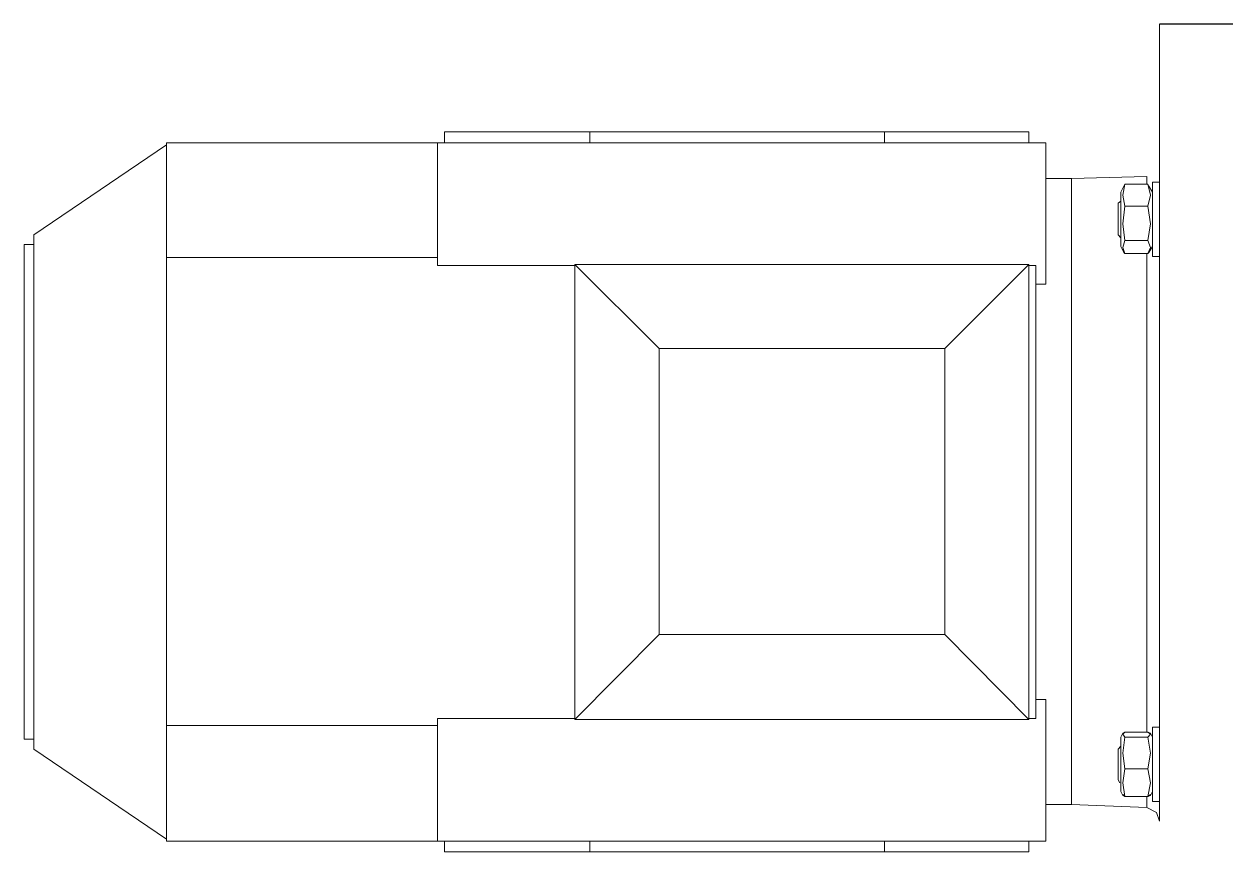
# Model space of a CAD drawing. Header units: inches. Extents: x 13 to 12015, y 11 to 4983.
# Drawn here: x 3446.9 to 3656.1, y 3789.2 to 3933.3 of the extents above; entities that cross this region are included whole.
import ezdxf

# ---------------------------------------------------------------- set-up
doc = ezdxf.new("R2010")
doc.units = ezdxf.units.IN
doc.header["$MEASUREMENT"] = 0
doc.layers.add('PDF _Геометрия', color=7, linetype='Continuous')

msp = doc.modelspace()

# ---------------------------------------------------------------- linework, layer by layer
msp.add_line((3664.48314, 3933.28514), (3644.51768, 3933.28516))
at = {"layer": 'PDF _Геометрия', "lineweight": 9}
for points in [[(3644.51768, 3933.28516), (3644.51768, 3932.76881), (3644.51768, 3931.39187), (3644.51768, 3929.15435), (3644.51768, 3926.22836), (3644.51768, 3922.26967), (3644.51768, 3917.62251), (3644.51768, 3912.28688), (3644.51768, 3909.18877), (3644.51768, 3908.84454), (3644.51768, 3907.29549), (3644.51768, 3905.74643)], [(3545.37825, 3914.52444), (3520.07704, 3914.52444), (3520.07704, 3912.63115), (3520.07704, 3913.1475)], [(3621.79821, 3914.52436), (3597.3576, 3914.52436), (3544.51766, 3914.52436), (3520.07704, 3914.52436), (3545.37825, 3914.52436)], [(3544.51763, 3914.52436), (3597.35756, 3914.52436)], [(3621.79825, 3914.52436), (3596.66916, 3914.52436), (3545.37828, 3914.52436), (3596.66916, 3914.52436)], [(3596.66916, 3914.52444), (3596.66916, 3912.63115), (3596.66916, 3914.52444), (3596.66916, 3912.63115), (3596.66916, 3914.52444), (3621.79825, 3914.52444), (3621.79825, 3912.63115)], [(3448.6484, 3896.62422), (3471.71208, 3912.28687)], [(3471.71211, 3912.63115), (3518.87218, 3912.63115), (3623.00299, 3912.63115), (3624.72416, 3912.63115), (3471.71211, 3912.63115), (3471.71211, 3912.28692), (3471.71211, 3912.63115), (3518.87218, 3912.63115)], [(3518.87218, 3892.66551), (3471.71211, 3892.66551), (3471.71211, 3912.63109)], [(3471.71211, 3892.66551), (3471.71211, 3912.63109), (3518.87218, 3912.63109)], [(3471.71211, 3912.28685), (3471.71211, 3911.7705), (3471.71211, 3910.22146), (3471.71211, 3907.6397), (3471.71211, 3904.19735), (3471.71211, 3899.72232), (3471.71211, 3894.5588), (3471.71211, 3888.70683), (3471.71211, 3881.99425), (3471.71211, 3874.93746), (3471.71211, 3867.53643), (3471.71211, 3859.79116), (3471.71211, 3851.87377), (3471.71211, 3843.95639), (3471.71211, 3836.21112), (3471.71211, 3828.81009), (3471.71211, 3821.75329), (3471.71211, 3815.21285), (3471.71211, 3809.18875), (3471.71211, 3804.02524), (3471.71211, 3799.5502), (3471.71211, 3796.10785), (3471.71211, 3793.5261), (3471.71211, 3791.97705), (3471.71211, 3791.46069), (3471.71211, 3791.11646)], [(3624.72415, 3912.63114), (3518.87217, 3912.63114), (3518.87217, 3891.28863), (3542.79644, 3891.28863), (3518.87217, 3891.28863)], [(3518.87218, 3912.63115), (3518.87218, 3892.66557), (3518.87218, 3912.63115), (3623.00299, 3912.63115)], [(3518.87218, 3912.63114), (3518.87218, 3891.28863), (3542.79645, 3891.28863), (3518.87218, 3891.28863)], [(3623.00298, 3888.01841), (3624.72415, 3888.01841), (3624.72415, 3912.63115), (3624.72415, 3888.01841)], [(3623.00305, 3912.63115), (3624.72422, 3912.63115)], [(3471.71211, 3907.6397), (3471.71211, 3910.04933)], [(3624.72415, 3888.01831), (3624.72415, 3893.52606), (3624.72415, 3898.0011), (3624.72415, 3901.61556), (3624.72415, 3904.19732), (3624.72415, 3905.74637), (3624.72415, 3906.43484), (3629.19919, 3906.43484)], [(3629.19918, 3851.87374), (3629.19918, 3858.93054), (3629.19918, 3865.98733), (3629.19918, 3872.6999), (3629.19918, 3879.06823), (3629.19918, 3885.09233), (3629.19918, 3890.42795), (3629.19918, 3895.07511), (3629.19918, 3899.03381), (3629.19918, 3902.30403), (3629.19918, 3904.54155), (3629.19918, 3905.91849), (3629.19918, 3906.43484), (3642.28008, 3906.77907)], [(3629.19918, 3906.43484), (3629.19918, 3905.91849), (3629.19918, 3904.54155), (3629.19918, 3902.30403), (3629.19918, 3899.03381), (3629.19918, 3895.07511), (3629.19918, 3890.42795), (3629.19918, 3885.09233), (3629.19918, 3879.06823), (3629.19918, 3872.6999), (3629.19918, 3865.98733), (3629.19918, 3858.93054), (3629.19918, 3851.87374), (3629.19918, 3844.81694), (3629.19918, 3837.76014), (3629.19918, 3831.04757), (3629.19918, 3824.67924), (3629.19918, 3818.65515), (3629.19918, 3813.31952), (3629.19918, 3808.67235), (3629.19918, 3804.71367), (3629.19918, 3801.61556), (3629.19918, 3799.20592), (3629.19918, 3797.82898), (3629.19918, 3797.48475)], [(3637.80503, 3904.0253), (3638.32138, 3905.058)], [(3638.49347, 3901.61558), (3638.14924, 3903.50887), (3638.49347, 3905.40216)], [(3642.45217, 3905.40218), (3638.49347, 3905.40218), (3638.32136, 3905.05794)], [(3642.45217, 3905.40219), (3642.62429, 3905.05796), (3643.31276, 3904.02526)], [(3642.45218, 3905.40218), (3642.96853, 3903.50889), (3642.45218, 3901.6156)], [(3643.31282, 3905.7464), (3643.31282, 3905.40216), (3643.31282, 3904.36946), (3643.31282, 3902.64829), (3643.31282, 3900.41077), (3643.31282, 3898.17325), (3643.31282, 3896.10784), (3643.31282, 3894.38667), (3643.31282, 3893.18185), (3643.31282, 3892.83762), (3643.31282, 3893.52609), (3643.31282, 3894.55879), (3643.31282, 3896.10784), (3643.31282, 3898.17325), (3643.31282, 3900.58289), (3643.31282, 3902.64829), (3643.31282, 3904.02523), (3643.31282, 3905.05793), (3643.31282, 3905.7464), (3643.31282, 3905.05793), (3643.31282, 3904.02523), (3643.31282, 3904.36946), (3643.31282, 3905.40216), (3643.31282, 3905.7464), (3644.51764, 3905.7464)], [(3644.51768, 3810.90991), (3644.51768, 3811.25414), (3644.51768, 3816.93401), (3644.51768, 3823.13022), (3644.51768, 3830.0149), (3644.51768, 3837.0717), (3644.51768, 3844.47273), (3644.51768, 3851.87376), (3644.51768, 3859.44691), (3644.51768, 3866.67583), (3644.51768, 3873.90475), (3644.51768, 3880.61731), (3644.51768, 3886.81352), (3644.51768, 3892.49339), (3644.51768, 3892.83762), (3644.51768, 3893.18185), (3644.51768, 3894.38667), (3644.51768, 3896.10784), (3644.51768, 3898.17325), (3644.51768, 3900.41077), (3644.51768, 3902.64829), (3644.51768, 3904.36946), (3644.51768, 3905.40216), (3644.51768, 3905.7464)], [(3637.80503, 3902.47613), (3637.80503, 3902.64825)], [(3643.31282, 3904.02525), (3643.31282, 3902.99254), (3643.31282, 3901.09926), (3643.31282, 3898.68962), (3643.31282, 3896.4521), (3643.31282, 3894.90304), (3643.31282, 3894.55881), (3642.62435, 3893.52611)], [(3644.51768, 3902.64824), (3644.51768, 3904.02518)], [(3624.72415, 3901.61558), (3624.72415, 3898.00112)], [(3637.2887, 3902.13191), (3637.80505, 3902.47615)], [(3637.80503, 3899.37803), (3637.80503, 3900.92708), (3637.80503, 3902.1319), (3637.80503, 3902.47613), (3637.80503, 3902.1319), (3637.80503, 3902.30402), (3637.80503, 3902.47613), (3637.80503, 3902.30402)], [(3637.80503, 3902.30402), (3637.80503, 3902.13191), (3637.80503, 3901.78767)], [(3637.80503, 3902.13191), (3637.80503, 3901.9598)], [(3637.80503, 3901.9598), (3637.80503, 3901.61557)], [(3637.80503, 3901.78769), (3637.80503, 3901.44346)], [(3637.80503, 3901.61558), (3637.80503, 3901.09923), (3637.80503, 3900.92711), (3637.80503, 3900.755)], [(3637.80503, 3901.44347), (3637.80503, 3901.09924)], [(3637.80503, 3901.09925), (3637.80503, 3900.75502), (3637.80503, 3900.23867)], [(3637.80503, 3900.75503), (3637.80503, 3900.23868), (3637.80503, 3899.89445)], [(3638.49347, 3895.59156), (3638.14924, 3898.51755), (3638.49347, 3901.61565)], [(3642.45218, 3901.61558), (3642.96853, 3898.51748), (3642.45218, 3895.59149)], [(3643.31282, 3901.09925), (3643.31282, 3901.78772)], [(3471.71211, 3844.12855), (3471.71211, 3851.87382), (3471.71211, 3859.7912), (3471.71211, 3867.53647), (3471.71211, 3874.9375), (3471.71211, 3881.9943), (3471.71211, 3888.70687), (3471.71211, 3894.55885), (3471.71211, 3899.72235)], [(3637.80503, 3900.2387), (3637.80503, 3899.89447), (3637.80503, 3899.37812)], [(3637.80503, 3899.89448), (3637.80503, 3899.37813)], [(3637.80503, 3899.37809), (3637.80503, 3898.86173), (3637.80503, 3898.5175)], [(3637.80503, 3899.37806), (3637.80503, 3897.65689), (3637.80503, 3896.62419), (3637.80503, 3896.10784)], [(3637.80503, 3898.34532), (3637.80503, 3898.86167), (3637.80503, 3899.37802)], [(3637.80503, 3899.20595), (3637.80503, 3898.86172)], [(3637.80503, 3898.0011), (3637.80503, 3898.34533), (3637.80503, 3898.86168)], [(3637.80503, 3896.62424), (3637.80503, 3896.28), (3637.80503, 3896.10789), (3637.28868, 3896.62424)], [(3637.80503, 3897.48477), (3637.80503, 3898.00112), (3637.80503, 3898.34535)], [(3637.80503, 3897.82899), (3637.80503, 3898.0011)], [(3637.80503, 3897.14055), (3637.80503, 3897.48478), (3637.80503, 3897.6569)], [(3637.80503, 3896.79633), (3637.80503, 3897.14056), (3637.80503, 3897.48479)], [(3637.80503, 3896.45211), (3637.80503, 3896.79634), (3637.80503, 3897.14057)], [(3637.80503, 3896.62422), (3637.80503, 3896.79633)], [(3637.80503, 3896.28), (3637.80503, 3896.45211)], [(3448.6484, 3894.90303), (3448.6484, 3894.55879), (3448.6484, 3893.00974), (3448.6484, 3890.77222), (3448.6484, 3887.502), (3448.6484, 3883.54331), (3448.6484, 3878.72403), (3448.6484, 3873.3884), (3448.6484, 3867.70854), (3448.6484, 3861.51233), (3448.6484, 3855.14399), (3448.6484, 3848.60354), (3448.6484, 3842.23521), (3448.6484, 3836.21112), (3448.6484, 3830.35914), (3448.6484, 3825.02351), (3448.6484, 3820.37635), (3448.6484, 3816.24554), (3448.6484, 3812.97532), (3448.6484, 3810.7378), (3448.6484, 3809.18874), (3448.6484, 3808.84451), (3446.92723, 3808.84451)], [(3446.9273, 3894.90303), (3446.9273, 3894.55879), (3446.9273, 3893.00974), (3446.9273, 3890.77222), (3446.9273, 3887.502), (3446.9273, 3883.54331), (3446.9273, 3878.72403), (3446.9273, 3873.3884), (3446.9273, 3867.70854), (3446.9273, 3861.51233), (3446.9273, 3855.14399), (3446.9273, 3848.60354), (3446.9273, 3842.23521), (3446.9273, 3836.21112), (3446.9273, 3830.35914), (3446.9273, 3825.02351), (3446.9273, 3820.37635), (3446.9273, 3816.24554), (3446.9273, 3812.97532), (3446.9273, 3810.7378), (3446.9273, 3809.18874), (3446.9273, 3808.84451), (3446.9273, 3809.18875), (3446.9273, 3810.7378), (3446.9273, 3812.97532), (3446.9273, 3816.24554), (3446.9273, 3820.37635), (3446.9273, 3825.02351), (3446.9273, 3830.35914), (3446.9273, 3836.21112), (3446.9273, 3842.23521), (3446.9273, 3848.60355), (3446.9273, 3855.14399), (3446.9273, 3861.51232), (3446.9273, 3867.70854), (3446.9273, 3873.3884), (3446.9273, 3878.72403), (3446.9273, 3883.5433), (3446.9273, 3887.502), (3446.9273, 3890.77222), (3446.9273, 3893.00974), (3446.9273, 3894.55879), (3446.9273, 3894.90303), (3448.64847, 3894.90303)], [(3638.32136, 3893.52606), (3637.80501, 3894.55876)], [(3637.80503, 3896.28), (3637.80503, 3896.28)], [(3637.80503, 3896.28), (3637.80503, 3896.28)], [(3638.49347, 3895.59147), (3638.14924, 3894.38665), (3638.32136, 3893.52607), (3638.49347, 3893.35395), (3642.45217, 3893.35395)], [(3642.45218, 3895.59156), (3642.96853, 3894.38674), (3642.6243, 3893.52615), (3642.45218, 3893.35403)], [(3643.31282, 3894.73092), (3643.31282, 3894.38668), (3643.31282, 3893.18186), (3643.31282, 3892.83763)], [(3643.31282, 3894.55881), (3643.31282, 3893.52611), (3643.31282, 3892.83764)], [(3644.51768, 3894.55881), (3644.51768, 3896.10786)], [(3448.6484, 3890.77221), (3448.6484, 3893.00973)], [(3518.87218, 3811.25414), (3471.71211, 3811.25414), (3471.71211, 3892.66549)], [(3471.71211, 3811.25414), (3471.71211, 3892.66549), (3518.87218, 3892.66549), (3518.87218, 3891.28856)], [(3518.87218, 3892.66551), (3518.87218, 3891.28857)], [(3644.51768, 3880.61731), (3644.51768, 3886.81352), (3644.51768, 3892.49339), (3644.51768, 3892.83762), (3643.31286, 3892.83762)], [(3542.79644, 3812.2869), (3542.79644, 3891.46074), (3557.42639, 3876.83079), (3542.79644, 3891.46074)], [(3542.79644, 3891.46074), (3542.79644, 3812.2869), (3542.79644, 3891.46074)], [(3621.79819, 3812.2869), (3621.79819, 3891.46074), (3607.16824, 3876.83079), (3621.79819, 3891.46074), (3542.79646, 3891.46074), (3621.79819, 3891.46074)], [(3621.79819, 3891.46074), (3542.79646, 3891.46074), (3621.79819, 3891.46074)], [(3542.79646, 3891.46063), (3542.79646, 3812.2868), (3621.79819, 3812.2868), (3607.16824, 3827.08886), (3621.79819, 3812.2868), (3621.79819, 3891.46063)], [(3621.79819, 3812.2868), (3621.79819, 3891.46063), (3621.79819, 3812.2868)], [(3621.79819, 3812.45903), (3623.00301, 3812.45903), (3623.00301, 3891.28863), (3621.79819, 3891.28863), (3623.00301, 3891.28863)], [(3623.00305, 3891.28863), (3623.00305, 3888.01841), (3623.00305, 3891.28863), (3621.79823, 3891.28863), (3623.00305, 3891.28863), (3623.00305, 3812.45903)], [(3624.72415, 3888.01836), (3623.00298, 3888.01836)], [(3623.00305, 3888.01836), (3623.00305, 3882.85485), (3623.00305, 3877.34711), (3623.00305, 3871.32301), (3623.00305, 3864.95468), (3623.00305, 3858.41423), (3623.00305, 3851.87379), (3623.00305, 3845.33334), (3623.00305, 3838.79289), (3623.00305, 3832.59668), (3623.00305, 3826.57258), (3623.00305, 3820.89272), (3623.00305, 3815.7292)], [(3448.6484, 3867.7085), (3448.6484, 3873.38837), (3448.6484, 3878.72399), (3448.6484, 3883.37115)], [(3623.00305, 3882.85489), (3623.00305, 3877.34714)], [(3644.51768, 3880.44517), (3644.51768, 3873.90472), (3644.51768, 3866.84793)], [(3623.00305, 3877.17499), (3623.00305, 3871.32301), (3623.00305, 3864.95468), (3623.00305, 3858.41424), (3623.00305, 3851.87379), (3623.00305, 3845.33334), (3623.00305, 3838.79289), (3623.00305, 3832.59668), (3623.00305, 3826.57259), (3623.00305, 3821.06484)], [(3448.6484, 3820.37632), (3448.6484, 3825.02348), (3448.6484, 3830.35911), (3448.6484, 3836.21109), (3448.6484, 3842.23518), (3448.6484, 3848.60351), (3448.6484, 3855.14396), (3448.6484, 3861.51229), (3448.6484, 3867.53639)], [(3644.51768, 3866.67584), (3644.51768, 3859.61905)], [(3644.51768, 3853.25074), (3644.51768, 3851.8738)], [(3629.19918, 3851.87377), (3629.19918, 3844.81697), (3629.19918, 3837.76017), (3629.19918, 3831.04761), (3629.19918, 3824.67928), (3629.19918, 3818.65518), (3629.19918, 3813.31955), (3629.19918, 3808.67239), (3629.19918, 3804.7137), (3629.19918, 3801.61559), (3629.19918, 3799.20595), (3629.19918, 3797.82902), (3629.19918, 3797.48479)], [(3644.51768, 3844.12855), (3644.51768, 3837.07176)], [(3471.71211, 3804.02525), (3471.71211, 3809.18876), (3471.71211, 3815.21286), (3471.71211, 3821.75331), (3471.71211, 3828.81011), (3471.71211, 3836.21114), (3471.71211, 3843.95641)], [(3644.51768, 3836.89958), (3644.51768, 3830.0149), (3644.51768, 3823.30234)], [(3621.79817, 3812.2868), (3542.79644, 3812.2868), (3557.42639, 3827.08886), (3542.79644, 3812.2868)], [(3644.51768, 3823.13025), (3644.51768, 3816.93404), (3644.51768, 3811.25418), (3644.51768, 3810.90994)], [(3624.72415, 3814.35224), (3624.72415, 3815.72917), (3624.72415, 3810.39354), (3624.72415, 3805.74638), (3624.72415, 3802.13193), (3624.72415, 3799.55017), (3624.72415, 3798.00112), (3624.72415, 3797.48477)], [(3448.6484, 3810.73781), (3448.6484, 3812.97533), (3448.6484, 3814.35226)], [(3518.87218, 3811.25417), (3471.71211, 3811.25417), (3471.71211, 3791.11647), (3518.87218, 3791.11647), (3471.71211, 3791.11647), (3471.71211, 3811.25417)], [(3518.87217, 3811.25417), (3518.87217, 3812.45899), (3542.79644, 3812.45899), (3518.87217, 3812.45899), (3542.79644, 3812.45899), (3518.87217, 3812.45899)], [(3518.87218, 3811.25417), (3518.87218, 3812.45899), (3518.87218, 3791.11648), (3518.87218, 3812.45899)], [(3542.79644, 3812.2868), (3621.79817, 3812.2868), (3542.79644, 3812.2868)], [(3623.00305, 3812.45899), (3621.79823, 3812.45899)], [(3643.31282, 3804.36949), (3643.31282, 3802.30408), (3643.31282, 3800.23868), (3643.31282, 3798.86174), (3643.31282, 3798.00116), (3643.31282, 3798.86174), (3643.31282, 3799.72233), (3643.31282, 3798.86174), (3643.31282, 3798.17327), (3643.31282, 3798.86174), (3643.31282, 3800.06656), (3643.31282, 3801.95985), (3643.31282, 3804.36949), (3643.31282, 3806.95124), (3643.31282, 3808.84453), (3643.31282, 3810.04935), (3643.31282, 3810.73782), (3643.31282, 3810.04935), (3643.31282, 3809.18876), (3643.31282, 3808.15606), (3643.31282, 3806.26277), (3643.31282, 3803.85314), (3643.31282, 3801.61561), (3643.31282, 3800.06656), (3643.31282, 3799.72233), (3642.96858, 3799.03386)], [(3643.31282, 3810.90992), (3644.51764, 3810.90992)], [(3643.31282, 3804.36947), (3643.31282, 3806.60699), (3643.31282, 3808.6724), (3643.31282, 3810.04933), (3643.31282, 3810.90992), (3643.31282, 3810.04933), (3643.31282, 3809.18875)], [(3644.51768, 3810.04937), (3644.51768, 3810.90995)], [(3637.80503, 3809.18882), (3638.14927, 3809.87728)], [(3637.80503, 3807.29542), (3637.80503, 3807.63965), (3637.80503, 3808.84447), (3637.80503, 3809.1887), (3637.80503, 3808.156), (3637.80503, 3806.26271), (3637.80503, 3803.85308), (3637.80503, 3801.61555), (3637.80503, 3800.0665), (3637.80503, 3799.72227), (3637.80503, 3800.75497), (3637.80503, 3801.27132)], [(3637.80503, 3807.46753), (3637.80503, 3807.63965), (3637.80503, 3807.46753), (3637.80503, 3807.63965), (3637.80503, 3808.84447), (3637.80503, 3809.01659), (3637.80503, 3808.156), (3637.80503, 3806.43483), (3637.80503, 3803.85308), (3637.80503, 3801.44344)], [(3638.49347, 3809.18882), (3642.45217, 3809.18882), (3642.96852, 3809.70517), (3642.45217, 3810.0494), (3638.49347, 3810.0494), (3638.14924, 3809.70517), (3638.49347, 3809.18882), (3638.14924, 3809.70517), (3638.14924, 3809.87728), (3638.49347, 3810.0494)], [(3638.49347, 3803.68094), (3642.45217, 3803.68094), (3642.96852, 3806.43482), (3642.45217, 3809.18869), (3638.49347, 3809.18869), (3638.14924, 3806.43482), (3638.49347, 3803.68094), (3638.14924, 3806.43482), (3638.49347, 3809.18869)], [(3638.49347, 3810.04937), (3642.45217, 3810.04937)], [(3642.45218, 3810.04937), (3642.96853, 3809.87725), (3642.96853, 3809.70513)], [(3642.45218, 3809.18882), (3642.96853, 3806.43494), (3642.45218, 3803.68107)], [(3642.9686, 3809.70515), (3642.45225, 3809.18879)], [(3642.9686, 3809.87726), (3643.31283, 3809.18879)], [(3644.51768, 3810.04933), (3644.51768, 3808.6724), (3644.51768, 3806.60699), (3644.51768, 3804.36947), (3644.51768, 3804.54159)], [(3518.87218, 3791.11646), (3471.71211, 3791.11646), (3471.71211, 3791.46069), (3448.64842, 3807.12334)], [(3637.2887, 3807.12332), (3637.80505, 3807.63967)], [(3637.80503, 3807.63965), (3637.80503, 3807.63965)], [(3637.80503, 3807.63965), (3637.80503, 3807.63965)], [(3637.80503, 3806.77907), (3637.80503, 3807.12331), (3637.80503, 3807.46754), (3637.80503, 3807.29542)], [(3637.80503, 3807.29543), (3637.80503, 3807.29543)], [(3637.80503, 3807.12332), (3637.80503, 3806.77909), (3637.80503, 3806.43485)], [(3637.80503, 3806.7791), (3637.80503, 3806.43487)], [(3643.31282, 3807.81176), (3643.31282, 3808.15599)], [(3624.72415, 3805.74644), (3624.72415, 3802.13198), (3624.72415, 3801.2714)], [(3637.80503, 3806.43488), (3637.80503, 3806.09065), (3637.80503, 3805.57429)], [(3637.80503, 3806.09065), (3637.80503, 3806.26277), (3637.80503, 3806.09065), (3637.80503, 3804.36948), (3637.80503, 3802.82043), (3637.80503, 3801.61561)], [(3637.80503, 3806.09066), (3637.80503, 3805.74643)], [(3637.80503, 3805.74644), (3637.80503, 3805.23009), (3637.80503, 3804.71374)], [(3637.80503, 3805.57433), (3637.80503, 3805.2301)], [(3637.80503, 3804.71369), (3637.80503, 3804.19734), (3637.80503, 3803.85311)], [(3637.80503, 3804.19736), (3637.80503, 3804.36947), (3637.80503, 3804.02524), (3637.80503, 3803.16465)], [(3644.51768, 3798.00114), (3644.51768, 3798.86172), (3644.51768, 3800.23866), (3644.51768, 3802.30406), (3644.51768, 3804.36947)], [(3637.80503, 3804.19736), (3637.80503, 3803.68101)], [(3637.80503, 3803.85314), (3637.80503, 3803.33679)], [(3637.80503, 3803.68094), (3637.80503, 3803.33671), (3637.80503, 3802.82036)], [(3637.80503, 3803.33672), (3637.80503, 3802.82037), (3637.80503, 3802.47614)], [(3637.80503, 3802.82039), (3637.80503, 3802.47616), (3637.80503, 3802.13193)], [(3637.80503, 3802.47617), (3637.80503, 3802.13194), (3637.80503, 3801.78771)], [(3638.49347, 3798.86169), (3642.45217, 3798.86169), (3642.96852, 3801.27133), (3642.45217, 3803.68097), (3638.49347, 3803.68097), (3638.14924, 3801.27133), (3638.49347, 3798.86169), (3638.14924, 3801.27133), (3638.49347, 3803.68097)], [(3642.45218, 3803.68094), (3642.96853, 3801.27131), (3642.45218, 3798.86167)], [(3637.63292, 3801.2714), (3637.28869, 3801.78776)], [(3637.80503, 3802.13195), (3637.80503, 3801.78772)], [(3637.80503, 3801.78773), (3637.80503, 3801.61562), (3637.80503, 3801.4435)], [(3637.80503, 3801.61562), (3637.80503, 3801.61562)], [(3637.80503, 3801.61562), (3637.80503, 3801.27139)], [(3637.80503, 3801.2714), (3637.80503, 3801.2714)], [(3638.14925, 3799.0338), (3637.80502, 3799.72227)], [(3638.49349, 3798.86167), (3638.14925, 3799.03379), (3638.14925, 3799.20591), (3638.49349, 3798.86167), (3642.45218, 3798.86167), (3642.96853, 3799.20591)], [(3642.45218, 3798.86169), (3642.96853, 3799.03381), (3642.96853, 3799.20592)], [(3471.71211, 3793.69821), (3471.71211, 3796.10785)], [(3629.19918, 3797.48481), (3624.72414, 3797.48481)], [(3644.51759, 3794.55884), (3644.00124, 3796.10789), (3642.28007, 3796.96848), (3629.19917, 3797.48483)], [(3644.51768, 3794.5588), (3644.51768, 3795.07515), (3644.51768, 3796.45208), (3644.51768, 3798.00114), (3643.31286, 3798.00114)], [(3471.71211, 3791.11647), (3624.72416, 3791.11647)], [(3518.87218, 3791.11647), (3624.72417, 3791.11647)], [(3520.07704, 3789.22319), (3520.07704, 3791.11647), (3520.07704, 3789.22319), (3520.07704, 3791.11647), (3520.07704, 3790.60012)], [(3545.37827, 3791.11647), (3545.37827, 3789.22319), (3545.37827, 3791.11647)], [(3545.37827, 3791.11647), (3545.37827, 3789.22319)], [(3596.66916, 3791.11647), (3596.66916, 3789.22319), (3545.37828, 3789.22319), (3545.37828, 3791.11647)], [(3545.37828, 3789.22318), (3596.66916, 3789.22318), (3621.79825, 3789.22318), (3596.66916, 3789.22318), (3596.66916, 3791.11646)], [(3596.66916, 3789.22318), (3596.66916, 3791.11646), (3596.66916, 3789.22318)], [(3621.79819, 3789.22318), (3621.79819, 3791.11646)], [(3520.07704, 3789.22318), (3545.37825, 3789.22318), (3520.07704, 3789.22318), (3544.51766, 3789.22318)], [(3621.79822, 3789.22318), (3597.3576, 3789.22318), (3544.51767, 3789.22318), (3597.3576, 3789.22318)]]:
    msp.add_lwpolyline(points, dxfattribs=at)
for points in [[(3520.07704, 3914.52444), (3520.07704, 3912.63115)], [(3545.37827, 3912.63107), (3545.37827, 3914.52436)], [(3545.37827, 3912.63107), (3545.37827, 3914.52436)], [(3621.79819, 3912.63107), (3621.79819, 3914.52436)], [(3624.72415, 3912.63105), (3624.72415, 3906.43484)], [(3642.45217, 3901.61558), (3638.49347, 3901.61558), (3638.14924, 3903.50887), (3638.49347, 3905.40216), (3642.45217, 3905.40216), (3642.96852, 3903.50887)], [(3642.28007, 3905.40212), (3642.28007, 3906.43482), (3642.28007, 3906.77906), (3642.28007, 3906.43482)], [(3637.80503, 3894.73087), (3637.80503, 3895.24722), (3637.80503, 3896.45204), (3637.80503, 3898.68956), (3637.80503, 3901.0992), (3637.80503, 3902.82037), (3637.80503, 3904.02519), (3637.80503, 3903.50883), (3637.80503, 3902.47613), (3637.80503, 3903.68095), (3637.80503, 3904.02519), (3637.80503, 3902.99248), (3637.80503, 3901.0992), (3637.80503, 3898.68956), (3637.80503, 3896.45204), (3637.80503, 3894.90298), (3637.80503, 3894.55875)], [(3637.2887, 3899.37806), (3637.2887, 3897.31266), (3637.2887, 3896.62419), (3637.2887, 3897.31266), (3637.2887, 3899.37806), (3637.2887, 3901.44347), (3637.2887, 3902.13194), (3637.2887, 3901.44347)], [(3637.2887, 3899.37806), (3637.2887, 3897.31266), (3637.2887, 3896.62419), (3637.2887, 3897.31266), (3637.2887, 3899.37806), (3637.2887, 3901.27135), (3637.2887, 3902.13194), (3637.2887, 3901.27135)], [(3642.45217, 3895.59156), (3638.49347, 3895.59156), (3638.14924, 3898.51755), (3638.49347, 3901.61565), (3642.45217, 3901.61565), (3642.96852, 3898.51755)], [(3448.6484, 3894.90301), (3448.6484, 3895.93571), (3448.6484, 3896.62418), (3448.6484, 3895.93571), (3448.6484, 3894.55878), (3448.6484, 3892.14913), (3448.6484, 3888.87891), (3448.6484, 3884.57599), (3448.6484, 3879.75671), (3448.6484, 3874.24897), (3448.6484, 3868.22487), (3448.6484, 3861.85654), (3448.6484, 3855.31609), (3448.6484, 3848.43141), (3448.6484, 3841.89096), (3448.6484, 3835.69475), (3448.6484, 3829.49854), (3448.6484, 3823.99079), (3448.6484, 3819.17151), (3448.6484, 3814.86859), (3448.6484, 3811.59836), (3448.6484, 3809.18872), (3448.6484, 3807.81179), (3448.6484, 3807.12332), (3448.6484, 3807.63967), (3448.6484, 3809.18872), (3448.6484, 3811.59836), (3448.6484, 3814.86859), (3448.6484, 3819.17151), (3448.6484, 3823.99079), (3448.6484, 3829.49854), (3448.6484, 3835.52263), (3448.6484, 3841.89096), (3448.6484, 3848.60353), (3448.6484, 3855.31609), (3448.6484, 3861.85654), (3448.6484, 3868.22487), (3448.6484, 3874.24897), (3448.6484, 3879.75671), (3448.6484, 3884.7481), (3448.6484, 3888.87891), (3448.6484, 3892.14913), (3448.6484, 3894.55878), (3448.6484, 3896.10783), (3448.6484, 3896.62418), (3448.6484, 3896.10783)], [(3446.9273, 3808.84451), (3446.9273, 3809.36086), (3446.9273, 3810.7378), (3446.9273, 3812.97532), (3446.9273, 3816.24554), (3446.9273, 3820.37635), (3446.9273, 3825.02351), (3446.9273, 3830.35914), (3446.9273, 3836.21112), (3446.9273, 3842.23521), (3446.9273, 3848.60354), (3446.9273, 3855.14399), (3446.9273, 3861.51233), (3446.9273, 3867.53642), (3446.9273, 3873.3884), (3446.9273, 3878.72403), (3446.9273, 3883.37119), (3446.9273, 3887.502), (3446.9273, 3890.77222), (3446.9273, 3893.00974), (3446.9273, 3894.38668), (3446.9273, 3894.90303), (3446.9273, 3894.38668), (3446.9273, 3893.00974), (3446.9273, 3890.77222), (3446.9273, 3887.502), (3446.9273, 3883.37119), (3446.9273, 3878.72403), (3446.9273, 3873.3884), (3446.9273, 3867.53642), (3446.9273, 3861.51233), (3446.9273, 3855.14399), (3446.9273, 3848.60354), (3446.9273, 3842.23521), (3446.9273, 3836.21112), (3446.9273, 3830.35914), (3446.9273, 3825.02351), (3446.9273, 3820.37635), (3446.9273, 3816.24554), (3446.9273, 3812.97532), (3446.9273, 3810.7378), (3446.9273, 3809.36086)], [(3637.80503, 3896.10785), (3637.80503, 3895.93574), (3637.80503, 3894.73092), (3637.80503, 3895.5915)], [(3642.45217, 3893.35395), (3638.49347, 3893.35395), (3638.14924, 3894.38665), (3638.49347, 3895.59147), (3642.45217, 3895.59147), (3642.96852, 3894.38665)], [(3446.9273, 3810.04937), (3446.9273, 3810.56572), (3446.9273, 3811.94265), (3446.9273, 3814.18017), (3446.9273, 3817.27828), (3446.9273, 3821.23697), (3446.9273, 3825.71202), (3446.9273, 3830.87553), (3446.9273, 3836.72751), (3446.9273, 3842.57949), (3446.9273, 3848.7757), (3446.9273, 3855.14403), (3446.9273, 3861.16813), (3446.9273, 3867.19222), (3446.9273, 3872.87209), (3446.9273, 3878.0356), (3446.9273, 3882.51064), (3446.9273, 3886.46933), (3446.9273, 3889.56744), (3446.9273, 3891.80496), (3446.9273, 3893.1819), (3446.9273, 3893.69825), (3446.9273, 3893.1819), (3446.9273, 3891.80496), (3446.9273, 3889.56744), (3446.9273, 3886.46933), (3446.9273, 3882.51064), (3446.9273, 3878.0356), (3446.9273, 3872.87209), (3446.9273, 3867.19222), (3446.9273, 3861.16813), (3446.9273, 3855.14403), (3446.9273, 3848.7757), (3446.9273, 3842.57949), (3446.9273, 3836.72751), (3446.9273, 3830.87553), (3446.9273, 3825.71202), (3446.9273, 3821.23697), (3446.9273, 3817.27828), (3446.9273, 3814.18017), (3446.9273, 3811.94265), (3446.9273, 3810.56572)], [(3446.9273, 3893.69817), (3446.9273, 3893.35394), (3446.9273, 3891.977), (3446.9273, 3889.56736), (3446.9273, 3886.46925), (3446.9273, 3882.51056), (3446.9273, 3878.03552), (3446.9273, 3872.87201), (3446.9273, 3867.19215), (3446.9273, 3861.16805), (3446.9273, 3854.97184), (3446.9273, 3848.77562), (3446.9273, 3842.57941), (3446.9273, 3836.55531), (3446.9273, 3830.87545), (3446.9273, 3825.71194), (3446.9273, 3821.2369), (3446.9273, 3817.27821), (3446.9273, 3814.1801), (3446.9273, 3811.94258), (3446.9273, 3810.56564), (3446.9273, 3810.04929), (3446.9273, 3810.56564), (3446.9273, 3811.94258), (3446.9273, 3814.1801), (3446.9273, 3817.27821), (3446.9273, 3821.2369), (3446.9273, 3825.71194), (3446.9273, 3830.87545), (3446.9273, 3836.55531), (3446.9273, 3842.57941), (3446.9273, 3848.77562), (3446.9273, 3854.97184), (3446.9273, 3861.16805), (3446.9273, 3867.19215), (3446.9273, 3872.87201), (3446.9273, 3878.03552), (3446.9273, 3882.51056), (3446.9273, 3886.46925), (3446.9273, 3889.56736), (3446.9273, 3891.977), (3446.9273, 3893.35394)], [(3642.28007, 3851.87374), (3642.28007, 3859.10266), (3642.28007, 3866.15946), (3642.28007, 3872.87202), (3642.28007, 3879.41247), (3642.28007, 3885.26445), (3642.28007, 3890.77219), (3642.28007, 3893.35395), (3642.28007, 3890.77219), (3642.28007, 3885.26445), (3642.28007, 3879.41247), (3642.28007, 3872.87202), (3642.28007, 3866.15946), (3642.28007, 3859.10266)], [(3557.4264, 3876.83069), (3607.16822, 3876.83069)], [(3557.42641, 3827.08886), (3557.42641, 3876.83069)], [(3607.16822, 3876.83078), (3607.16822, 3827.08896)], [(3642.28007, 3810.04933), (3642.28007, 3812.97532), (3642.28007, 3818.48306), (3642.28007, 3824.33504), (3642.28007, 3830.87549), (3642.28007, 3837.58805), (3642.28007, 3844.64485), (3642.28007, 3851.87377), (3642.28007, 3844.64485), (3642.28007, 3837.58805), (3642.28007, 3830.87549), (3642.28007, 3824.33504), (3642.28007, 3818.48306), (3642.28007, 3812.97532)], [(3607.16823, 3827.08896), (3557.42641, 3827.08896)], [(3623.00305, 3812.45895), (3623.00305, 3815.72917), (3624.72422, 3815.72917), (3623.00305, 3815.72917)], [(3624.72415, 3791.11644), (3624.72415, 3815.72917)], [(3518.87218, 3791.11644), (3518.87218, 3811.25414)], [(3621.79823, 3812.45899), (3623.00305, 3812.45899)], [(3448.6484, 3807.12334), (3448.6484, 3807.81181), (3448.6484, 3808.84451), (3448.6484, 3807.63969)], [(3637.2887, 3801.78773), (3637.2887, 3803.16467), (3637.2887, 3804.36949), (3637.2887, 3805.74643), (3637.2887, 3807.12336), (3637.2887, 3805.74643), (3637.2887, 3804.36949), (3637.2887, 3803.16467)], [(3637.2887, 3801.78773), (3637.2887, 3802.4762), (3637.2887, 3804.36949), (3637.2887, 3806.43489), (3637.2887, 3807.12336), (3637.2887, 3806.43489), (3637.2887, 3804.36949), (3637.2887, 3802.4762)], [(3637.80503, 3804.54164), (3637.80503, 3804.71376), (3637.80503, 3805.23011), (3637.80503, 3805.05799)], [(3637.80503, 3801.2714), (3637.80503, 3800.06658), (3637.80503, 3799.89447), (3637.80503, 3800.75505)], [(3642.28007, 3796.9684), (3642.28007, 3797.48475), (3642.28007, 3798.86169), (3642.28007, 3797.48475)], [(3624.72415, 3797.4848), (3624.72415, 3791.11647)], [(3518.87224, 3791.11647), (3623.00305, 3791.11647), (3624.72422, 3791.11647), (3623.00305, 3791.11647)], [(3621.79819, 3791.11646), (3621.79819, 3789.22318)]]:
    msp.add_lwpolyline(points, close=True, dxfattribs=at)

doc.saveas('drawing.dxf')
